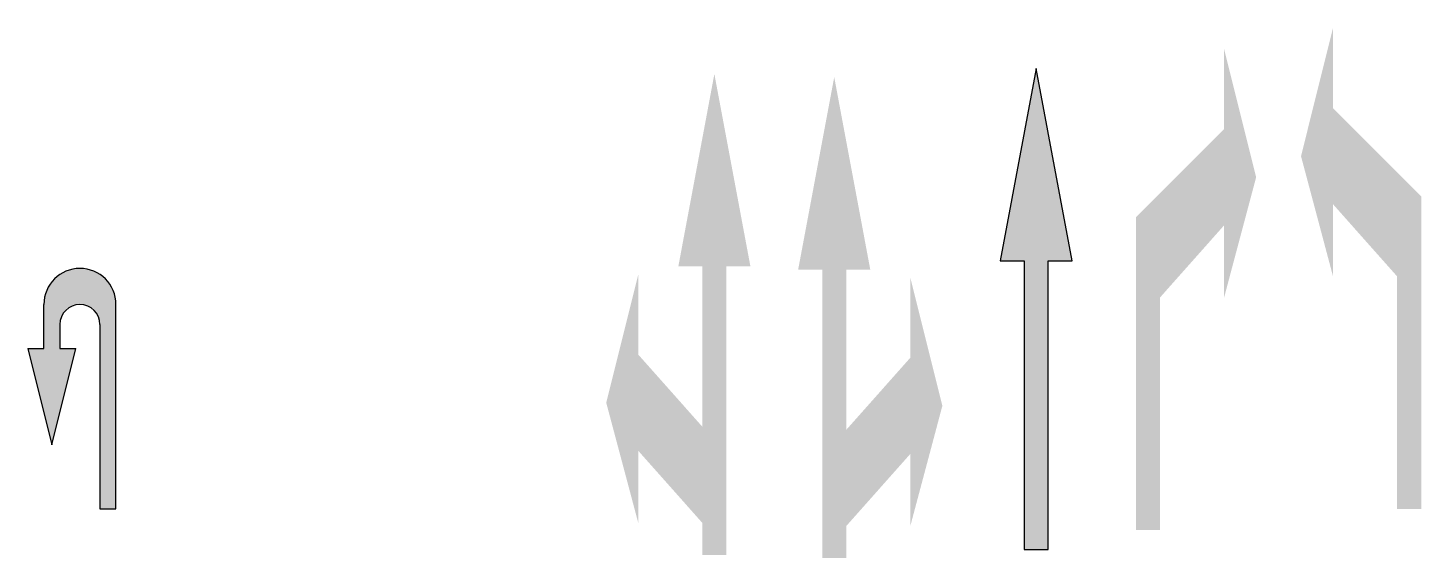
# Model space of a CAD drawing. Header units: millimetres. Extents: x -100 to 1639, y -61 to 600.
import ezdxf

# ---------------------------------------------------------------- set-up
doc = ezdxf.new("R2010")
doc.units = ezdxf.units.MM

msp = doc.modelspace()

# ---------------------------------------------------------------- hatches: boundary and pattern name
h = msp.add_hatch(color=256)
h.dxf.hatch_style = 1
h.paths.add_polyline_path([(1639.3, 390), (1639.3, 0), (1609.3, 0), (1609.3, 290), (1529.3, 380), (1529.3, 290), (1489.3, 440), (1529.3, 600), (1529.3, 500)])
h = msp.add_hatch(color=256)
h.dxf.hatch_style = 1
h.paths.add_polyline_path([(1283.3, 363.7), (1283.3, -26.3), (1313.3, -26.3), (1313.3, 263.7), (1393.3, 353.7), (1393.3, 263.7), (1433.3, 413.7), (1393.3, 573.7), (1393.3, 473.7)])
h = msp.add_hatch(color=256)
h.dxf.hatch_style = 1
h.paths.add_polyline_path([(802, 302.5), (772, 302.5), (772, -57.5), (742, -57.5), (742, -17.5), (662, 72.5), (662, -17.5), (622, 132.5), (662, 292.5), (662, 192.5), (742, 102.5), (742, 302.5), (712, 302.5), (757, 542.5)])
h = msp.add_hatch(color=256)
h.dxf.hatch_style = 1
h.paths.add_polyline_path([(1113.8, 309.4), (1143.8, 309.4), (1143.8, -50.6), (1173.8, -50.6), (1173.8, 309.4), (1203.8, 309.4), (1158.8, 549.4)])
h = msp.add_hatch(color=256)
h.dxf.hatch_style = 1
h.paths.add_polyline_path([(861.6, 298.6), (891.6, 298.6), (891.6, -61.4), (921.6, -61.4), (921.6, -21.4), (1001.6, 68.6), (1001.6, -21.4), (1041.6, 128.6), (1001.6, 288.6), (1001.6, 188.6), (921.6, 98.6), (921.6, 298.6), (951.6, 298.6), (906.6, 538.6)])
h = msp.add_hatch(color=256)
h.dxf.hatch_style = 1
h.paths.add_polyline_path([(-80, 255), (-80, 200), (-100, 200), (-70, 80), (-40, 200), (-60, 200), (-60, 230, -1), (-10, 230), (-10, 0), (10, 0), (10, 255, 1)])

# ---------------------------------------------------------------- linework, layer by layer
for p, q in [((1158.8, 549.4), (1113.8, 309.4)), ((1203.8, 309.4), (1158.8, 549.4)), ((1113.8, 309.4), (1143.8, 309.4)), ((1143.8, 309.4), (1143.8, -50.6)), ((1173.8, -50.6), (1173.8, 309.4)), ((1173.8, 309.4), (1203.8, 309.4)), ((-80, 200), (-80, 255)), ((10, 0), (10, 255)), ((-60, 230), (-60, 200)), ((-10, 230), (-10, 0)), ((-100, 200), (-80, 200)), ((-100, 200), (-70, 80)), ((-70, 80), (-40, 200)), ((-60, 200), (-40, 200)), ((-10, 0), (10, 0)), ((1143.8, -50.6), (1173.8, -50.6)), ((1143.8, -50.6), (1143.8, -50.6))]:
    msp.add_line(p, q)
for centre, radius in [((-35, 255), 45), ((-35, 230), 25)]:
    msp.add_arc(centre, radius, 0, 180)

doc.saveas('drawing.dxf')
